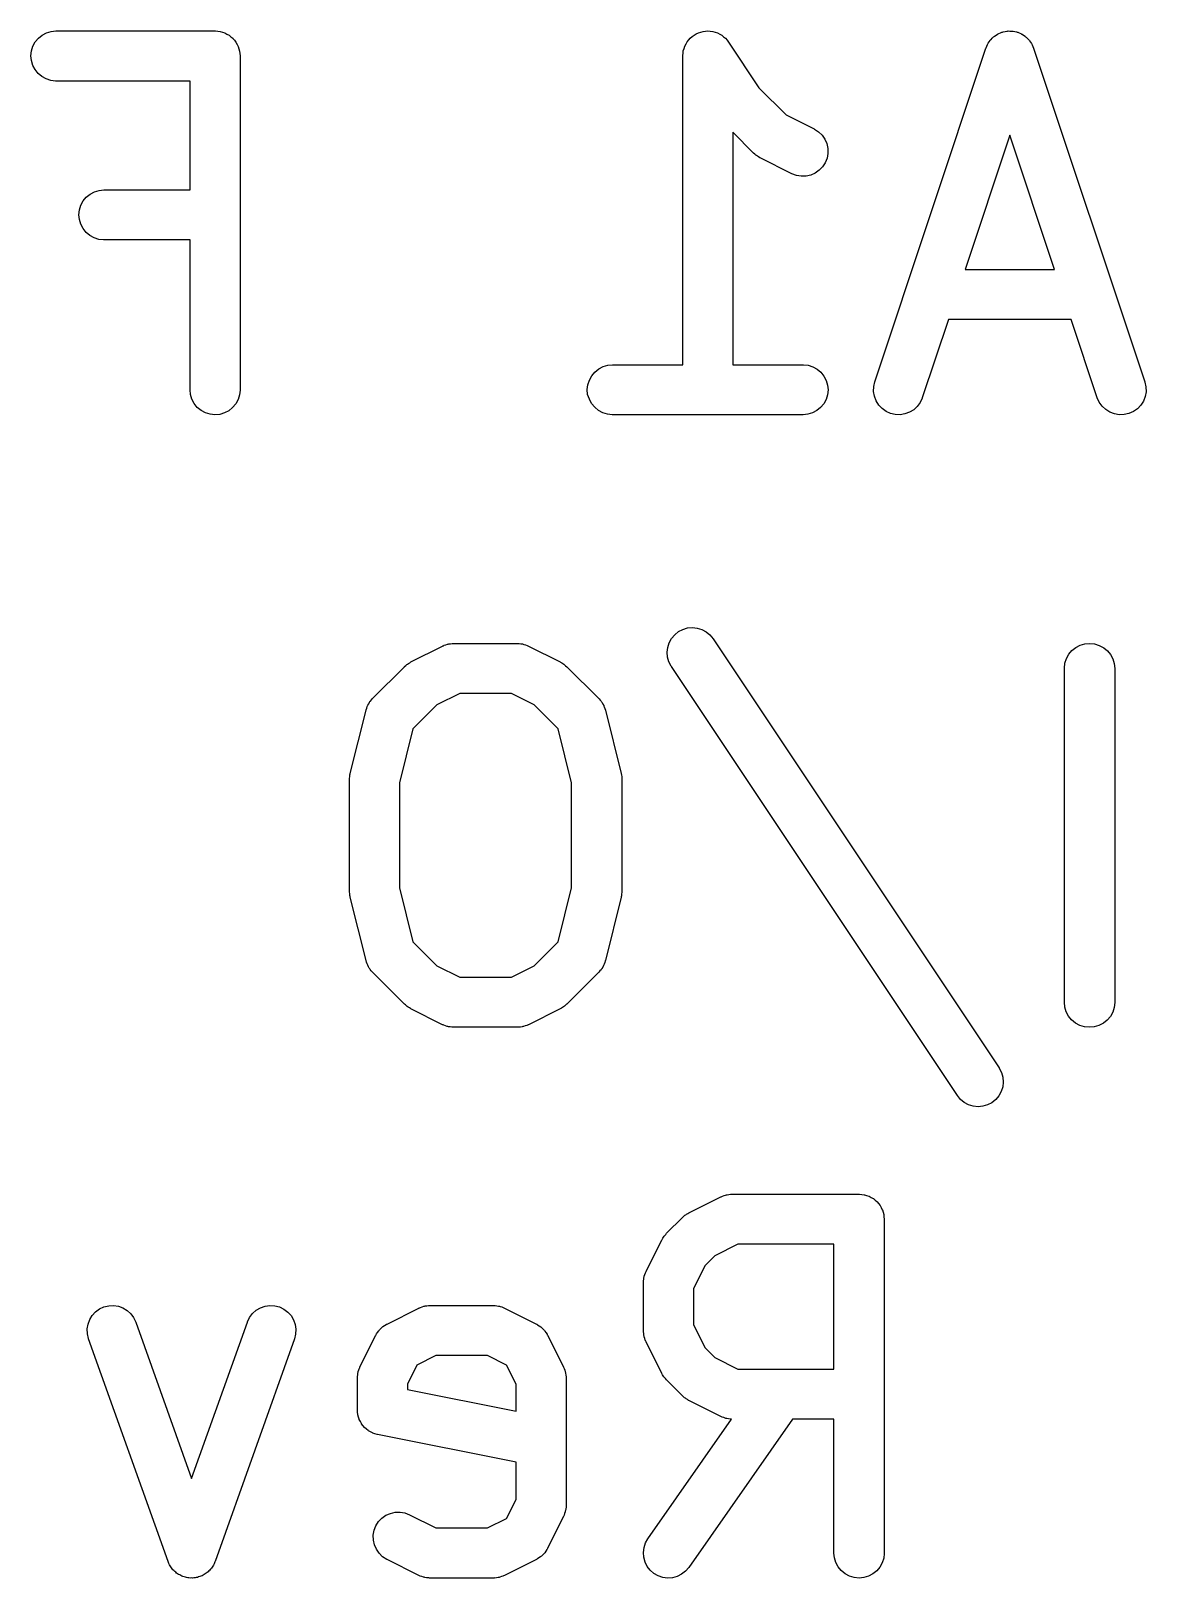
# Model space of a CAD drawing. Extents: x 129.3 to 161.9, y -126.2 to -63.9.
# Drawn here: x 156.896 to 160.237, y -91.992 to -87.357 of the extents above; entities that cross this region are included whole.
import ezdxf

# ---------------------------------------------------------------- set-up
doc = ezdxf.new("R2010")
doc.units = 0
doc.layers.add('BLACK', color=7, linetype='CONTINUOUS')

msp = doc.modelspace()

# ---------------------------------------------------------------- linework, layer by layer
at = {"layer": 'BLACK', "linetype": 'CONTINUOUS'}
for p, q in [((156.93, -87.3699), (156.943, -87.363)), ((156.943, -87.363), (156.957, -87.3588)), ((156.957, -87.3588), (156.971, -87.3574)), ((156.971, -87.3574), (157.448, -87.3574)), ((157.448, -87.3574), (157.448, -87.3574)), ((157.448, -87.3574), (157.448, -87.3574)), ((157.448, -87.3574), (157.449, -87.3574)), ((157.448, -87.3574), (157.448, -87.3574)), ((157.449, -87.3574), (157.456, -87.3582)), ((157.456, -87.3582), (157.463, -87.3589)), ((157.463, -87.3589), (157.463, -87.359)), ((157.463, -87.359), (157.463, -87.359)), ((157.463, -87.359), (157.47, -87.3611)), ((157.47, -87.3611), (157.477, -87.3632)), ((157.477, -87.3632), (157.477, -87.3634)), ((157.477, -87.3634), (157.477, -87.3634)), ((157.477, -87.3634), (157.483, -87.3669)), ((157.483, -87.3669), (157.49, -87.3702)), ((158.877, -87.3743), (158.883, -87.3697)), ((158.883, -87.3696), (158.889, -87.3663)), ((158.883, -87.3697), (158.883, -87.3696)), ((158.883, -87.3697), (158.883, -87.3697)), ((158.889, -87.3663), (158.896, -87.3629)), ((158.896, -87.3628), (158.903, -87.3608)), ((158.896, -87.3629), (158.896, -87.3628)), ((158.896, -87.3629), (158.896, -87.3629)), ((158.903, -87.3608), (158.91, -87.3587)), ((158.91, -87.3587), (158.917, -87.3581)), ((158.91, -87.3587), (158.91, -87.3587)), ((158.91, -87.3587), (158.91, -87.3587)), ((158.917, -87.3581), (158.924, -87.3574)), ((158.924, -87.3574), (158.924, -87.3574)), ((158.924, -87.3574), (158.931, -87.3581)), ((158.924, -87.3574), (158.924, -87.3574)), ((158.931, -87.3581), (158.939, -87.3589)), ((158.939, -87.3589), (158.939, -87.3589)), ((158.939, -87.3589), (158.939, -87.3589)), ((158.939, -87.3589), (158.946, -87.3611)), ((158.946, -87.3611), (158.953, -87.3632)), ((158.953, -87.3632), (158.953, -87.3632)), ((158.953, -87.3632), (158.953, -87.3632)), ((158.953, -87.3632), (158.96, -87.3668)), ((158.96, -87.3668), (158.966, -87.3701)), ((159.788, -87.3699), (159.792, -87.3669)), ((159.792, -87.3669), (159.794, -87.3661)), ((159.794, -87.3661), (159.796, -87.365)), ((159.796, -87.365), (159.801, -87.3631)), ((159.801, -87.3631), (159.805, -87.3611)), ((159.805, -87.3611), (159.807, -87.3606)), ((159.807, -87.3606), (159.809, -87.3599)), ((159.809, -87.3599), (159.815, -87.359)), ((159.815, -87.359), (159.82, -87.3579)), ((159.82, -87.3579), (159.822, -87.3579)), ((159.822, -87.3579), (159.824, -87.3575)), ((159.824, -87.3575), (159.829, -87.3577)), ((159.829, -87.3577), (159.834, -87.3576)), ((159.834, -87.3576), (159.836, -87.358)), ((159.836, -87.358), (159.839, -87.358)), ((159.839, -87.358), (159.844, -87.3592)), ((159.844, -87.3592), (159.849, -87.3601)), ((159.849, -87.3601), (159.851, -87.3609)), ((159.851, -87.3609), (159.853, -87.3614)), ((159.853, -87.3614), (159.857, -87.3635)), ((159.857, -87.3635), (159.862, -87.3654)), ((159.862, -87.3654), (159.864, -87.3666)), ((159.864, -87.3666), (159.866, -87.3675)), ((159.866, -87.3675), (159.87, -87.3705)), ((156.898, -87.4173), (156.902, -87.4033)), ((156.902, -87.4033), (156.909, -87.3904)), ((156.909, -87.3904), (156.919, -87.3792)), ((156.919, -87.3792), (156.93, -87.3699)), ((157.49, -87.3702), (157.49, -87.3704)), ((157.49, -87.3704), (157.49, -87.3705)), ((157.49, -87.3705), (157.495, -87.375)), ((157.495, -87.375), (157.501, -87.3795)), ((157.501, -87.3795), (157.501, -87.3797)), ((157.501, -87.3797), (157.501, -87.3799)), ((157.501, -87.3799), (157.506, -87.3854)), ((157.506, -87.3854), (157.51, -87.3909)), ((157.51, -87.3909), (157.51, -87.3911)), ((157.51, -87.3911), (157.51, -87.3913)), ((157.51, -87.3913), (157.514, -87.3976)), ((157.514, -87.3976), (157.517, -87.4038)), ((157.517, -87.4038), (157.517, -87.4041)), ((157.517, -87.4041), (157.517, -87.4043)), ((157.517, -87.4043), (157.519, -87.4111)), ((157.519, -87.4111), (157.521, -87.4178)), ((158.85, -87.4168), (158.853, -87.4096)), ((158.853, -87.4096), (158.855, -87.4029)), ((158.855, -87.4028), (158.859, -87.3962)), ((158.855, -87.4029), (158.855, -87.4028)), ((158.855, -87.4029), (158.855, -87.4029)), ((158.859, -87.3962), (158.862, -87.3901)), ((158.862, -87.39), (158.867, -87.3845)), ((158.862, -87.3901), (158.862, -87.39)), ((158.862, -87.3901), (158.862, -87.3901)), ((158.867, -87.3845), (158.871, -87.3789)), ((158.871, -87.3788), (158.877, -87.3743)), ((158.871, -87.3789), (158.871, -87.3788)), ((158.871, -87.3788), (158.871, -87.3788)), ((158.966, -87.3701), (158.966, -87.3702)), ((158.966, -87.3702), (158.966, -87.3702)), ((158.966, -87.3702), (158.971, -87.3748)), ((158.971, -87.3748), (158.977, -87.3794)), ((158.977, -87.3794), (158.977, -87.3795)), ((158.977, -87.3795), (158.977, -87.3795)), ((158.977, -87.3795), (158.982, -87.385)), ((158.982, -87.385), (158.986, -87.3908)), ((158.986, -87.3908), (159.077, -87.5275)), ((159.424, -88.4087), (159.757, -87.4087)), ((159.757, -87.4087), (159.758, -87.4077)), ((159.758, -87.4077), (159.76, -87.403)), ((159.76, -87.403), (159.762, -87.3981)), ((159.762, -87.3981), (159.763, -87.3963)), ((159.763, -87.3963), (159.764, -87.3944)), ((159.764, -87.3944), (159.767, -87.3902)), ((159.767, -87.3902), (159.77, -87.3858)), ((159.77, -87.3858), (159.771, -87.3843)), ((159.771, -87.3843), (159.773, -87.3826)), ((159.773, -87.3826), (159.776, -87.379)), ((159.776, -87.379), (159.78, -87.3753)), ((159.78, -87.3753), (159.782, -87.3741)), ((159.782, -87.3741), (159.783, -87.3726)), ((159.783, -87.3726), (159.788, -87.3699)), ((159.87, -87.3705), (159.875, -87.3733)), ((159.875, -87.3733), (159.876, -87.3747)), ((159.876, -87.3747), (159.878, -87.376)), ((159.878, -87.376), (159.882, -87.3798)), ((159.882, -87.3798), (159.885, -87.3833)), ((159.885, -87.3833), (159.887, -87.3851)), ((159.887, -87.3851), (159.888, -87.3867)), ((159.888, -87.3867), (159.891, -87.391)), ((159.891, -87.391), (159.894, -87.3953)), ((159.894, -87.3953), (159.895, -87.3973)), ((159.895, -87.3973), (159.896, -87.3991)), ((159.896, -87.3991), (159.898, -87.4039)), ((159.898, -87.4039), (159.9, -87.4087)), ((159.9, -87.4087), (160.233, -88.4087)), ((156.896, -87.4319), (156.898, -87.4173)), ((156.898, -87.4464), (156.896, -87.4319)), ((156.902, -87.4605), (156.898, -87.4464)), ((156.909, -87.4734), (156.902, -87.4605)), ((157.521, -87.4178), (157.521, -87.4181)), ((157.521, -87.4181), (157.521, -87.4183)), ((157.521, -87.4183), (157.522, -87.4253)), ((157.522, -87.4253), (157.523, -87.4324)), ((157.523, -87.4324), (157.523, -88.4324)), ((158.849, -87.4313), (158.85, -87.4242)), ((158.849, -87.4314), (158.849, -87.4313)), ((158.849, -87.4315), (158.849, -87.4314)), ((158.849, -87.4314), (158.849, -87.4314)), ((158.849, -87.4324), (158.849, -87.4315)), ((158.849, -88.3574), (158.849, -87.4324)), ((158.85, -87.4169), (158.85, -87.4168)), ((158.85, -87.4168), (158.85, -87.4168)), ((158.85, -87.4242), (158.85, -87.4169)), ((156.918, -87.4849), (156.909, -87.4734)), ((156.929, -87.4943), (156.918, -87.4849)), ((156.942, -87.5013), (156.929, -87.4943)), ((156.956, -87.5057), (156.942, -87.5013)), ((156.97, -87.5074), (156.956, -87.5057)), ((156.971, -87.5074), (156.97, -87.5074)), ((157.373, -87.5074), (156.971, -87.5074)), ((157.373, -87.8336), (157.373, -87.5074)), ((159.077, -87.5275), (159.159, -87.6088)), ((159.159, -87.6088), (159.243, -87.651)), ((159.061, -87.7235), (158.999, -87.6611)), ((158.999, -87.6611), (158.999, -88.3574)), ((159.243, -87.651), (159.244, -87.6515)), ((159.244, -87.6515), (159.256, -87.6595)), ((159.256, -87.6595), (159.267, -87.6697)), ((159.267, -87.6697), (159.275, -87.6817)), ((159.275, -87.6817), (159.281, -87.6951)), ((159.829, -87.6696), (159.695, -88.0717)), ((159.963, -88.0717), (159.829, -87.6696)), ((159.065, -87.7262), (159.061, -87.7235)), ((159.068, -87.7291), (159.065, -87.7262)), ((159.07, -87.7308), (159.068, -87.7291)), ((159.073, -87.7328), (159.07, -87.7308)), ((159.076, -87.7348), (159.073, -87.7328)), ((159.08, -87.7371), (159.076, -87.7348)), ((159.081, -87.7376), (159.08, -87.7371)), ((159.176, -87.7852), (159.081, -87.7376)), ((159.282, -87.7385), (159.276, -87.7521)), ((159.281, -87.6951), (159.284, -87.7094)), ((159.284, -87.7241), (159.282, -87.7385)), ((159.284, -87.7094), (159.284, -87.7241)), ((159.19, -87.7904), (159.176, -87.7852)), ((159.246, -87.7834), (159.233, -87.7893)), ((159.258, -87.775), (159.246, -87.7834)), ((159.268, -87.7644), (159.258, -87.775)), ((159.276, -87.7521), (159.268, -87.7644)), ((159.204, -87.7929), (159.19, -87.7904)), ((159.219, -87.7925), (159.204, -87.7929)), ((159.233, -87.7893), (159.219, -87.7925)), ((157.041, -87.8935), (157.045, -87.8795)), ((157.045, -87.8795), (157.052, -87.8666)), ((157.052, -87.8666), (157.061, -87.8554)), ((157.061, -87.8554), (157.073, -87.8461)), ((157.073, -87.8461), (157.086, -87.8392)), ((157.086, -87.8392), (157.1, -87.835)), ((157.1, -87.835), (157.114, -87.8336)), ((157.114, -87.8336), (157.373, -87.8336)), ((157.039, -87.908), (157.041, -87.8935)), ((157.041, -87.9226), (157.039, -87.908)), ((157.045, -87.9367), (157.041, -87.9226)), ((157.052, -87.9496), (157.045, -87.9367)), ((157.061, -87.961), (157.052, -87.9496)), ((157.072, -87.9705), (157.061, -87.961)), ((157.085, -87.9775), (157.072, -87.9705)), ((157.099, -87.9819), (157.085, -87.9775)), ((157.113, -87.9836), (157.099, -87.9819)), ((157.114, -87.9836), (157.113, -87.9836)), ((157.373, -87.9836), (157.114, -87.9836)), ((157.373, -88.4324), (157.373, -87.9836)), ((159.695, -88.0717), (159.963, -88.0717)), ((159.645, -88.2217), (159.566, -88.4561)), ((160.013, -88.2217), (159.645, -88.2217)), ((160.091, -88.4561), (160.013, -88.2217)), ((158.576, -88.3904), (158.585, -88.3792)), ((158.585, -88.3792), (158.597, -88.3699)), ((158.597, -88.3699), (158.61, -88.363)), ((158.61, -88.363), (158.624, -88.3588)), ((158.624, -88.3588), (158.638, -88.3574)), ((158.638, -88.3574), (158.849, -88.3574)), ((158.999, -88.3574), (159.21, -88.3574)), ((159.21, -88.3574), (159.211, -88.3574)), ((159.211, -88.3574), (159.225, -88.359)), ((159.225, -88.359), (159.239, -88.3634)), ((159.239, -88.3634), (159.252, -88.3705)), ((159.252, -88.3705), (159.263, -88.3799)), ((159.263, -88.3799), (159.272, -88.3913)), ((157.374, -88.4469), (157.373, -88.4324)), ((157.523, -88.4334), (157.521, -88.448)), ((157.523, -88.4324), (157.523, -88.4334)), ((158.563, -88.4319), (158.565, -88.4173)), ((158.564, -88.4464), (158.563, -88.4319)), ((158.565, -88.4173), (158.569, -88.4033)), ((158.569, -88.4033), (158.576, -88.3904)), ((159.272, -88.3913), (159.279, -88.4043)), ((159.279, -88.4043), (159.283, -88.4183)), ((159.283, -88.4183), (159.285, -88.4329)), ((159.285, -88.4329), (159.283, -88.4475)), ((159.42, -88.4376), (159.421, -88.4229)), ((159.421, -88.4229), (159.424, -88.4087)), ((160.233, -88.4087), (160.233, -88.4097)), ((160.233, -88.4097), (160.236, -88.424)), ((160.236, -88.424), (160.237, -88.4386)), ((157.378, -88.461), (157.374, -88.4469)), ((157.385, -88.4739), (157.378, -88.461)), ((157.394, -88.4852), (157.385, -88.4739)), ((157.51, -88.4748), (157.5, -88.486)), ((157.517, -88.4619), (157.51, -88.4748)), ((157.521, -88.448), (157.517, -88.4619)), ((158.569, -88.4605), (158.564, -88.4464)), ((158.575, -88.4734), (158.569, -88.4605)), ((158.585, -88.4849), (158.575, -88.4734)), ((159.272, -88.4743), (159.262, -88.4856)), ((159.279, -88.4614), (159.272, -88.4743)), ((159.283, -88.4475), (159.279, -88.4614)), ((159.423, -88.452), (159.42, -88.4376)), ((159.428, -88.4657), (159.423, -88.452)), ((159.436, -88.4781), (159.428, -88.4657)), ((159.446, -88.4888), (159.436, -88.4781)), ((159.56, -88.4704), (159.551, -88.4822)), ((159.566, -88.4571), (159.56, -88.4704)), ((159.566, -88.4561), (159.566, -88.4571)), ((160.097, -88.4695), (160.091, -88.4561)), ((160.105, -88.4814), (160.097, -88.4695)), ((160.116, -88.4915), (160.105, -88.4814)), ((160.221, -88.4789), (160.211, -88.4895)), ((160.229, -88.4666), (160.221, -88.4789)), ((160.234, -88.453), (160.229, -88.4666)), ((160.237, -88.4386), (160.234, -88.453)), ((157.406, -88.4946), (157.394, -88.4852)), ((157.419, -88.5015), (157.406, -88.4946)), ((157.433, -88.5058), (157.419, -88.5015)), ((157.447, -88.5074), (157.433, -88.5058)), ((157.462, -88.5061), (157.447, -88.5074)), ((157.476, -88.5019), (157.462, -88.5061)), ((157.489, -88.4951), (157.476, -88.5019)), ((157.5, -88.486), (157.489, -88.4951)), ((158.596, -88.4943), (158.585, -88.4849)), ((158.609, -88.5013), (158.596, -88.4943)), ((158.623, -88.5057), (158.609, -88.5013)), ((158.637, -88.5074), (158.623, -88.5057)), ((158.638, -88.5074), (158.637, -88.5074)), ((159.21, -88.5074), (158.638, -88.5074)), ((159.224, -88.506), (159.21, -88.5074)), ((159.238, -88.5017), (159.224, -88.506)), ((159.251, -88.4948), (159.238, -88.5017)), ((159.262, -88.4856), (159.251, -88.4948)), ((159.458, -88.4973), (159.446, -88.4888)), ((159.471, -88.5034), (159.458, -88.4973)), ((159.485, -88.5067), (159.471, -88.5034)), ((159.5, -88.5072), (159.485, -88.5067)), ((159.514, -88.5049), (159.5, -88.5072)), ((159.528, -88.4998), (159.514, -88.5049)), ((159.541, -88.4921), (159.528, -88.4998)), ((159.551, -88.4822), (159.541, -88.4921)), ((160.128, -88.4993), (160.116, -88.4915)), ((160.142, -88.5046), (160.128, -88.4993)), ((160.156, -88.5072), (160.142, -88.5046)), ((160.171, -88.5068), (160.156, -88.5072)), ((160.185, -88.5037), (160.171, -88.5068)), ((160.199, -88.4978), (160.185, -88.5037)), ((160.211, -88.4895), (160.199, -88.4978)), ((158.815, -89.1775), (158.825, -89.1663)), ((158.825, -89.1663), (158.836, -89.1571)), ((158.836, -89.1571), (158.849, -89.1503)), ((158.849, -89.1503), (158.863, -89.1461)), ((158.863, -89.1461), (158.878, -89.1448)), ((158.878, -89.1448), (158.892, -89.1463)), ((158.892, -89.1463), (158.906, -89.1506)), ((158.906, -89.1506), (158.919, -89.1575)), ((158.919, -89.1575), (158.93, -89.1668)), ((158.93, -89.1668), (158.94, -89.1782)), ((158.034, -89.2479), (158.129, -89.2003)), ((158.129, -89.2003), (158.13, -89.1998)), ((158.13, -89.1998), (158.132, -89.1991)), ((158.132, -89.1991), (158.134, -89.198)), ((158.134, -89.198), (158.139, -89.1966)), ((158.139, -89.1966), (158.144, -89.1948)), ((158.144, -89.1948), (158.146, -89.1944)), ((158.146, -89.1944), (158.148, -89.1938)), ((158.148, -89.1938), (158.153, -89.1933)), ((158.153, -89.1933), (158.158, -89.1925)), ((158.158, -89.1925), (158.161, -89.1926)), ((158.161, -89.1926), (158.163, -89.1924)), ((158.163, -89.1924), (158.353, -89.1924)), ((158.353, -89.1924), (158.354, -89.1924)), ((158.354, -89.1924), (158.357, -89.1926)), ((158.357, -89.1926), (158.359, -89.1926)), ((158.359, -89.1926), (158.364, -89.1934)), ((158.364, -89.1934), (158.369, -89.194)), ((158.369, -89.194), (158.371, -89.1947)), ((158.371, -89.1947), (158.373, -89.1951)), ((158.373, -89.1951), (158.378, -89.1969)), ((158.378, -89.1969), (158.383, -89.1984)), ((158.383, -89.1984), (158.385, -89.1995)), ((158.385, -89.1995), (158.387, -89.2003)), ((158.387, -89.2003), (158.482, -89.2479)), ((158.802, -89.2188), (158.804, -89.2043)), ((158.803, -89.2334), (158.802, -89.2188)), ((158.804, -89.2043), (158.808, -89.1903)), ((158.808, -89.1903), (158.815, -89.1775)), ((158.94, -89.1782), (159.797, -90.4639)), ((160.006, -89.225), (160.015, -89.2138)), ((160.015, -89.2138), (160.027, -89.2046)), ((160.027, -89.2046), (160.04, -89.1978)), ((160.04, -89.1978), (160.054, -89.1937)), ((160.054, -89.1937), (160.068, -89.1924)), ((160.068, -89.1924), (160.083, -89.1939)), ((160.083, -89.1939), (160.097, -89.1982)), ((160.097, -89.1982), (160.11, -89.2052)), ((160.11, -89.2052), (160.121, -89.2145)), ((160.121, -89.2145), (160.13, -89.2259)), ((157.919, -89.3572), (158.015, -89.262)), ((158.015, -89.2612), (158.019, -89.2586)), ((158.015, -89.262), (158.015, -89.2612)), ((158.019, -89.2586), (158.022, -89.2557)), ((158.022, -89.2557), (158.024, -89.254)), ((158.024, -89.254), (158.027, -89.2521)), ((158.027, -89.2521), (158.031, -89.2502)), ((158.031, -89.2502), (158.034, -89.2479)), ((158.482, -89.2479), (158.483, -89.2484)), ((158.483, -89.2484), (158.487, -89.2507)), ((158.487, -89.2507), (158.49, -89.2527)), ((158.49, -89.2527), (158.493, -89.2547)), ((158.493, -89.2547), (158.495, -89.2564)), ((158.495, -89.2564), (158.498, -89.2593)), ((158.498, -89.2593), (158.502, -89.262)), ((158.502, -89.262), (158.597, -89.3572)), ((158.807, -89.2475), (158.803, -89.2334)), ((158.814, -89.2605), (158.807, -89.2475)), ((158.815, -89.2614), (158.814, -89.2605)), ((159.672, -90.5471), (158.815, -89.2614)), ((159.993, -89.2663), (159.994, -89.2518)), ((159.993, -89.2674), (159.993, -89.2663)), ((159.993, -90.2674), (159.993, -89.2674)), ((159.994, -89.2518), (159.999, -89.2378)), ((159.999, -89.2378), (160.006, -89.225)), ((160.13, -89.2259), (160.137, -89.2388)), ((160.137, -89.2388), (160.141, -89.2528)), ((160.141, -89.2528), (160.143, -89.2674)), ((160.143, -89.2674), (160.143, -90.2674)), ((157.913, -89.3649), (157.916, -89.3611)), ((157.916, -89.3611), (157.919, -89.3572)), ((158.181, -89.3424), (158.112, -89.3766)), ((158.336, -89.3424), (158.181, -89.3424)), ((158.404, -89.3766), (158.336, -89.3424)), ((158.597, -89.3572), (158.598, -89.358)), ((158.598, -89.358), (158.601, -89.3619)), ((158.601, -89.3619), (158.604, -89.3657)), ((157.852, -89.5825), (157.9, -89.392)), ((157.9, -89.391), (157.902, -89.3863)), ((157.9, -89.392), (157.9, -89.391)), ((157.902, -89.3863), (157.903, -89.3814)), ((157.903, -89.3814), (157.904, -89.3794)), ((157.904, -89.3794), (157.905, -89.3773)), ((157.905, -89.3773), (157.908, -89.373)), ((157.908, -89.373), (157.91, -89.3685)), ((157.91, -89.3685), (157.911, -89.3668)), ((157.911, -89.3668), (157.913, -89.3649)), ((158.112, -89.3766), (158.04, -89.4486)), ((158.476, -89.4486), (158.404, -89.3766)), ((158.604, -89.3657), (158.605, -89.3676)), ((158.605, -89.3676), (158.607, -89.3694)), ((158.607, -89.3694), (158.609, -89.3739)), ((158.609, -89.3739), (158.612, -89.3783)), ((158.612, -89.3783), (158.612, -89.3804)), ((158.612, -89.3804), (158.613, -89.3824)), ((158.613, -89.3824), (158.615, -89.3873)), ((158.615, -89.3873), (158.617, -89.392)), ((158.617, -89.392), (158.664, -89.5825)), ((158.04, -89.4486), (158, -89.6099)), ((158.516, -89.6099), (158.476, -89.4486)), ((157.85, -89.597), (157.851, -89.5911)), ((157.851, -89.5851), (157.852, -89.5838)), ((157.851, -89.5911), (157.851, -89.5851)), ((157.852, -89.5838), (157.852, -89.5825)), ((158.664, -89.5825), (158.664, -89.5835)), ((158.664, -89.5835), (158.665, -89.5849)), ((158.665, -89.5849), (158.665, -89.5861)), ((158.665, -89.5861), (158.666, -89.5921)), ((158.666, -89.5921), (158.666, -89.598)), ((157.85, -89.5983), (157.85, -89.597)), ((157.85, -89.5997), (157.85, -89.5983)), ((157.85, -89.6007), (157.85, -89.5997)), ((157.85, -89.934), (157.85, -89.6007)), ((158, -89.6099), (158, -89.9248)), ((158.516, -89.9248), (158.516, -89.6099)), ((158.666, -89.598), (158.666, -89.5994)), ((158.666, -89.5994), (158.666, -89.6007)), ((158.666, -89.6007), (158.666, -89.934)), ((157.85, -89.9354), (157.85, -89.934)), ((157.85, -89.9367), (157.85, -89.9354)), ((157.851, -89.9426), (157.85, -89.9367)), ((157.851, -89.9486), (157.851, -89.9426)), ((157.852, -89.9499), (157.851, -89.9486)), ((157.852, -89.9512), (157.852, -89.9499)), ((157.852, -89.9522), (157.852, -89.9512)), ((157.9, -90.1427), (157.852, -89.9522)), ((158, -89.9248), (158.04, -90.0862)), ((158.476, -90.0862), (158.516, -89.9248)), ((158.664, -89.9522), (158.617, -90.1427)), ((158.665, -89.9496), (158.664, -89.9509)), ((158.664, -89.9509), (158.664, -89.9522)), ((158.666, -89.9378), (158.665, -89.9437)), ((158.665, -89.9437), (158.665, -89.9496)), ((158.666, -89.934), (158.666, -89.9351)), ((158.666, -89.9351), (158.666, -89.9364)), ((158.666, -89.9364), (158.666, -89.9378)), ((158.04, -90.0862), (158.112, -90.1581)), ((158.404, -90.1581), (158.476, -90.0862)), ((157.901, -90.1475), (157.9, -90.1427)), ((157.903, -90.1524), (157.901, -90.1475)), ((158.615, -90.1485), (158.613, -90.1533)), ((158.616, -90.1437), (158.615, -90.1485)), ((158.617, -90.1427), (158.616, -90.1437)), ((157.904, -90.1544), (157.903, -90.1524)), ((157.905, -90.1565), (157.904, -90.1544)), ((157.907, -90.1609), (157.905, -90.1565)), ((157.909, -90.1654), (157.907, -90.1609)), ((157.911, -90.1671), (157.909, -90.1654)), ((157.912, -90.1691), (157.911, -90.1671)), ((157.915, -90.1728), (157.912, -90.1691)), ((157.919, -90.1768), (157.915, -90.1728)), ((157.919, -90.1776), (157.919, -90.1768)), ((158.015, -90.2728), (157.919, -90.1776)), ((158.112, -90.1581), (158.181, -90.1924)), ((158.181, -90.1924), (158.336, -90.1924)), ((158.336, -90.1924), (158.404, -90.1581)), ((158.597, -90.1776), (158.502, -90.2728)), ((158.6, -90.1736), (158.597, -90.1776)), ((158.604, -90.1699), (158.6, -90.1736)), ((158.605, -90.168), (158.604, -90.1699)), ((158.606, -90.1662), (158.605, -90.168)), ((158.609, -90.1618), (158.606, -90.1662)), ((158.611, -90.1574), (158.609, -90.1618)), ((158.612, -90.1553), (158.611, -90.1574)), ((158.613, -90.1533), (158.612, -90.1553)), ((158.018, -90.2755), (158.015, -90.2728)), ((158.021, -90.2784), (158.018, -90.2755)), ((158.023, -90.2801), (158.021, -90.2784)), ((158.026, -90.2821), (158.023, -90.2801)), ((158.03, -90.2841), (158.026, -90.2821)), ((158.033, -90.2864), (158.03, -90.2841)), ((158.034, -90.2868), (158.033, -90.2864)), ((158.129, -90.3345), (158.034, -90.2868)), ((158.482, -90.2868), (158.387, -90.3345)), ((158.486, -90.2846), (158.482, -90.2868)), ((158.489, -90.2827), (158.486, -90.2846)), ((158.492, -90.2807), (158.489, -90.2827)), ((158.495, -90.2791), (158.492, -90.2807)), ((158.498, -90.2762), (158.495, -90.2791)), ((158.501, -90.2735), (158.498, -90.2762)), ((158.502, -90.2728), (158.501, -90.2735)), ((159.994, -90.2819), (159.993, -90.2674)), ((159.998, -90.296), (159.994, -90.2819)), ((160.141, -90.283), (160.137, -90.2969)), ((160.143, -90.2684), (160.141, -90.283)), ((160.143, -90.2674), (160.143, -90.2684)), ((158.131, -90.3353), (158.129, -90.3345)), ((158.133, -90.3363), (158.131, -90.3353)), ((158.384, -90.3357), (158.382, -90.3367)), ((158.386, -90.3349), (158.384, -90.3357)), ((158.387, -90.3345), (158.386, -90.3349)), ((160.005, -90.3089), (159.998, -90.296)), ((160.014, -90.3202), (160.005, -90.3089)), ((160.026, -90.3296), (160.014, -90.3202)), ((160.039, -90.3365), (160.026, -90.3296)), ((160.109, -90.3301), (160.096, -90.3369)), ((160.12, -90.321), (160.109, -90.3301)), ((160.13, -90.3098), (160.12, -90.321)), ((160.137, -90.2969), (160.13, -90.3098)), ((158.138, -90.3379), (158.133, -90.3363)), ((158.143, -90.3397), (158.138, -90.3379)), ((158.145, -90.3401), (158.143, -90.3397)), ((158.147, -90.3407), (158.145, -90.3401)), ((158.152, -90.3413), (158.147, -90.3407)), ((158.157, -90.3422), (158.152, -90.3413)), ((158.16, -90.3421), (158.157, -90.3422)), ((158.162, -90.3424), (158.16, -90.3421)), ((158.163, -90.3424), (158.162, -90.3424)), ((158.353, -90.3424), (158.163, -90.3424)), ((158.356, -90.3422), (158.353, -90.3424)), ((158.358, -90.3423), (158.356, -90.3422)), ((158.363, -90.3415), (158.358, -90.3423)), ((158.368, -90.341), (158.363, -90.3415)), ((158.37, -90.3403), (158.368, -90.341)), ((158.372, -90.34), (158.37, -90.3403)), ((158.377, -90.3382), (158.372, -90.34)), ((158.382, -90.3367), (158.377, -90.3382)), ((160.053, -90.3408), (160.039, -90.3365)), ((160.067, -90.3424), (160.053, -90.3408)), ((160.082, -90.3411), (160.067, -90.3424)), ((160.096, -90.3369), (160.082, -90.3411)), ((159.797, -90.4639), (159.797, -90.4647)), ((159.797, -90.4647), (159.804, -90.4778)), ((159.808, -90.521), (159.803, -90.5349)), ((159.804, -90.4778), (159.808, -90.4918)), ((159.808, -90.4918), (159.809, -90.5064)), ((159.809, -90.5064), (159.808, -90.521)), ((159.681, -90.5584), (159.672, -90.5471)), ((159.692, -90.5677), (159.681, -90.5584)), ((159.705, -90.5747), (159.692, -90.5677)), ((159.787, -90.559), (159.775, -90.5682)), ((159.796, -90.5478), (159.787, -90.559)), ((159.803, -90.5349), (159.796, -90.5478)), ((159.719, -90.579), (159.705, -90.5747)), ((159.734, -90.5805), (159.719, -90.579)), ((159.748, -90.5791), (159.734, -90.5805)), ((159.762, -90.575), (159.748, -90.5791)), ((159.775, -90.5682), (159.762, -90.575)), ((158.973, -90.8466), (158.977, -90.8448)), ((158.977, -90.8448), (158.98, -90.8444)), ((158.98, -90.8444), (158.982, -90.8438)), ((158.982, -90.8438), (158.987, -90.8433)), ((158.987, -90.8433), (158.992, -90.8425)), ((158.992, -90.8425), (158.994, -90.8426)), ((158.994, -90.8426), (158.996, -90.8424)), ((158.996, -90.8424), (159.377, -90.8424)), ((159.377, -90.8424), (159.378, -90.8424)), ((159.378, -90.8424), (159.378, -90.8424)), ((159.378, -90.8424), (159.378, -90.8424)), ((159.378, -90.8424), (159.378, -90.8424)), ((159.378, -90.8424), (159.385, -90.8432)), ((159.385, -90.8432), (159.392, -90.8439)), ((159.392, -90.8439), (159.392, -90.844)), ((159.392, -90.844), (159.393, -90.844)), ((159.393, -90.844), (159.399, -90.8461)), ((158.867, -90.8979), (158.963, -90.8503)), ((158.963, -90.8503), (158.964, -90.8498)), ((158.964, -90.8498), (158.966, -90.8491)), ((158.966, -90.8491), (158.968, -90.848)), ((158.968, -90.848), (158.973, -90.8466)), ((159.399, -90.8461), (159.406, -90.8482)), ((159.406, -90.8482), (159.406, -90.8484)), ((159.406, -90.8484), (159.407, -90.8484)), ((159.407, -90.8484), (159.413, -90.8519)), ((159.413, -90.8519), (159.419, -90.8552)), ((159.419, -90.8552), (159.419, -90.8554)), ((159.419, -90.8554), (159.42, -90.8555)), ((159.42, -90.8555), (159.425, -90.86)), ((159.425, -90.86), (159.43, -90.8645)), ((159.43, -90.8645), (159.431, -90.8647)), ((159.431, -90.8647), (159.431, -90.8649)), ((159.431, -90.8649), (159.435, -90.8704)), ((159.435, -90.8704), (159.44, -90.8759)), ((159.44, -90.8759), (159.44, -90.8761)), ((159.44, -90.8761), (159.44, -90.8763)), ((159.44, -90.8763), (159.443, -90.8826)), ((159.443, -90.8826), (159.446, -90.8888)), ((159.446, -90.8888), (159.447, -90.8891)), ((159.447, -90.8891), (159.447, -90.8893)), ((159.447, -90.8893), (159.449, -90.8961)), ((158.8, -90.9596), (158.848, -90.912)), ((158.848, -90.912), (158.849, -90.9112)), ((158.849, -90.9112), (158.852, -90.9086)), ((158.852, -90.9086), (158.855, -90.9057)), ((158.855, -90.9057), (158.858, -90.904)), ((158.858, -90.904), (158.86, -90.9021)), ((158.86, -90.9021), (158.864, -90.9002)), ((158.864, -90.9002), (158.867, -90.8979)), ((159.449, -90.8961), (159.451, -90.9028)), ((159.451, -90.9028), (159.451, -90.9031)), ((159.451, -90.9031), (159.451, -90.9033)), ((159.451, -90.9033), (159.451, -90.9103)), ((159.451, -90.9103), (159.452, -90.9174)), ((159.452, -90.9174), (159.452, -91.9174)), ((158.739, -91.0743), (158.786, -90.9791)), ((158.786, -90.9791), (158.787, -90.9781)), ((158.787, -90.9781), (158.789, -90.9746)), ((158.789, -90.9746), (158.791, -90.9709)), ((158.791, -90.9709), (158.793, -90.9685)), ((158.793, -90.9685), (158.795, -90.9659)), ((158.795, -90.9659), (158.798, -90.9628)), ((158.798, -90.9628), (158.8, -90.9596)), ((158.945, -91.0266), (158.915, -91.057)), ((159.014, -90.9924), (158.945, -91.0266)), ((159.302, -90.9924), (159.014, -90.9924)), ((159.302, -91.3662), (159.302, -90.9924)), ((158.737, -91.0783), (158.738, -91.0764)), ((158.738, -91.0764), (158.739, -91.0743)), ((158.915, -91.057), (158.881, -91.1256)), ((158.731, -91.1024), (158.732, -91.0974)), ((158.731, -91.1046), (158.731, -91.1024)), ((158.731, -91.1068), (158.731, -91.1046)), ((158.731, -91.1079), (158.731, -91.1068)), ((158.731, -91.2507), (158.731, -91.1079)), ((158.732, -91.0923), (158.733, -91.0902)), ((158.732, -91.0974), (158.732, -91.0923)), ((158.733, -91.088), (158.735, -91.0832)), ((158.733, -91.0902), (158.733, -91.088)), ((158.735, -91.0832), (158.737, -91.0783)), ((158.881, -91.1256), (158.881, -91.233)), ((157.072, -91.2179), (157.079, -91.2054)), ((157.079, -91.2054), (157.089, -91.1947)), ((157.089, -91.1947), (157.101, -91.1861)), ((157.101, -91.1861), (157.114, -91.1799)), ((157.114, -91.1799), (157.129, -91.1765)), ((157.129, -91.1765), (157.143, -91.1758)), ((157.143, -91.1758), (157.158, -91.1781)), ((157.158, -91.1781), (157.171, -91.183)), ((157.171, -91.183), (157.184, -91.1906)), ((157.184, -91.1906), (157.195, -91.2005)), ((157.195, -91.2005), (157.203, -91.2122)), ((157.203, -91.2122), (157.21, -91.2255)), ((157.545, -91.2245), (157.551, -91.2114)), ((157.551, -91.2114), (157.56, -91.1997)), ((157.56, -91.1997), (157.571, -91.19)), ((157.571, -91.19), (157.584, -91.1826)), ((157.584, -91.1826), (157.598, -91.1778)), ((157.598, -91.1778), (157.612, -91.1758)), ((157.612, -91.1758), (157.627, -91.1766)), ((157.627, -91.1766), (157.641, -91.1803)), ((157.641, -91.1803), (157.654, -91.1866)), ((157.654, -91.1866), (157.666, -91.1954)), ((157.666, -91.1954), (157.676, -91.2063)), ((157.676, -91.2063), (157.683, -91.2188)), ((157.963, -91.2313), (158.058, -91.1836)), ((158.058, -91.1836), (158.059, -91.1832)), ((158.059, -91.1832), (158.061, -91.1824)), ((158.061, -91.1824), (158.063, -91.1814)), ((158.063, -91.1814), (158.068, -91.1799)), ((158.068, -91.1799), (158.073, -91.1781)), ((158.073, -91.1781), (158.075, -91.1778)), ((158.075, -91.1778), (158.077, -91.1771)), ((158.077, -91.1771), (158.082, -91.1766)), ((158.082, -91.1766), (158.087, -91.1758)), ((158.087, -91.1758), (158.089, -91.1759)), ((158.089, -91.1759), (158.091, -91.1757)), ((158.091, -91.1757), (158.282, -91.1757)), ((158.282, -91.1757), (158.283, -91.1757)), ((158.283, -91.1757), (158.285, -91.176)), ((158.285, -91.176), (158.287, -91.1759)), ((158.287, -91.1759), (158.292, -91.1768)), ((158.292, -91.1768), (158.297, -91.1774)), ((158.297, -91.1774), (158.3, -91.178)), ((158.3, -91.178), (158.302, -91.1784)), ((158.302, -91.1784), (158.307, -91.1802)), ((158.307, -91.1802), (158.311, -91.1818)), ((158.311, -91.1818), (158.313, -91.1828)), ((158.313, -91.1828), (158.315, -91.1836)), ((158.315, -91.1836), (158.411, -91.2313)), ((157.064, -91.2461), (157.067, -91.2316)), ((157.065, -91.2607), (157.064, -91.2461)), ((157.068, -91.275), (157.065, -91.2607)), ((157.067, -91.2316), (157.072, -91.2179)), ((157.21, -91.2255), (157.377, -91.6944)), ((157.377, -91.6944), (157.545, -91.2255)), ((157.545, -91.2255), (157.545, -91.2245)), ((157.683, -91.2188), (157.688, -91.2326)), ((157.689, -91.2617), (157.686, -91.2759)), ((157.688, -91.2326), (157.69, -91.2471)), ((157.69, -91.2471), (157.689, -91.2617)), ((157.93, -91.2625), (157.931, -91.261)), ((157.93, -91.2639), (157.93, -91.2625)), ((157.931, -91.261), (157.934, -91.2564)), ((157.934, -91.2564), (157.938, -91.2516)), ((157.938, -91.2516), (157.939, -91.2504)), ((157.939, -91.2504), (157.94, -91.2491)), ((157.94, -91.2491), (157.944, -91.2452)), ((157.944, -91.2452), (157.948, -91.2411)), ((157.948, -91.2411), (157.949, -91.2402)), ((157.949, -91.2402), (157.95, -91.239)), ((157.95, -91.239), (157.955, -91.236)), ((157.955, -91.236), (157.96, -91.2328)), ((157.96, -91.2328), (157.961, -91.2321)), ((157.961, -91.2321), (157.963, -91.2313)), ((158.411, -91.2313), (158.412, -91.2317)), ((158.412, -91.2317), (158.413, -91.2326)), ((158.413, -91.2326), (158.414, -91.2333)), ((158.414, -91.2333), (158.419, -91.2366)), ((158.419, -91.2366), (158.424, -91.2397)), ((158.424, -91.2397), (158.425, -91.2408)), ((158.425, -91.2408), (158.426, -91.2418)), ((158.426, -91.2418), (158.43, -91.2459)), ((158.43, -91.2459), (158.434, -91.2499)), ((158.434, -91.2499), (158.435, -91.2512)), ((158.435, -91.2512), (158.436, -91.2524)), ((158.436, -91.2524), (158.439, -91.2572)), ((158.439, -91.2572), (158.443, -91.2619)), ((158.443, -91.2619), (158.443, -91.2634)), ((158.731, -91.2529), (158.731, -91.2507)), ((158.731, -91.2551), (158.731, -91.2529)), ((158.732, -91.2602), (158.731, -91.2551)), ((158.732, -91.2653), (158.732, -91.2602)), ((158.881, -91.233), (158.915, -91.3015)), ((157.068, -91.2759), (157.068, -91.275)), ((157.307, -91.9426), (157.068, -91.2759)), ((157.686, -91.2759), (157.448, -91.9426)), ((157.881, -91.36), (157.929, -91.2648)), ((157.929, -91.2648), (157.93, -91.2639)), ((158.443, -91.2634), (158.444, -91.2648)), ((158.444, -91.2648), (158.492, -91.36)), ((158.733, -91.2674), (158.732, -91.2653)), ((158.733, -91.2696), (158.733, -91.2674)), ((158.735, -91.2744), (158.733, -91.2696)), ((158.736, -91.2793), (158.735, -91.2744)), ((158.737, -91.2812), (158.736, -91.2793)), ((158.738, -91.2833), (158.737, -91.2812)), ((158.739, -91.2843), (158.738, -91.2833)), ((158.786, -91.3795), (158.739, -91.2843)), ((158.915, -91.3015), (158.945, -91.3319)), ((158.052, -91.3542), (158.024, -91.4113)), ((158.109, -91.3257), (158.052, -91.3542)), ((158.264, -91.3257), (158.109, -91.3257)), ((158.321, -91.3542), (158.264, -91.3257)), ((158.35, -91.4113), (158.321, -91.3542)), ((158.945, -91.3319), (159.014, -91.3662)), ((157.874, -91.3881), (157.875, -91.3831)), ((157.874, -91.3903), (157.874, -91.3881)), ((157.874, -91.3925), (157.874, -91.3903)), ((157.874, -91.3936), (157.874, -91.3925)), ((157.874, -91.4888), (157.874, -91.3936)), ((157.875, -91.378), (157.876, -91.3759)), ((157.875, -91.3831), (157.875, -91.378)), ((157.876, -91.3737), (157.878, -91.3689)), ((157.876, -91.3759), (157.876, -91.3737)), ((157.878, -91.3689), (157.88, -91.364)), ((157.88, -91.364), (157.881, -91.3621)), ((157.881, -91.3621), (157.881, -91.36)), ((158.492, -91.36), (158.492, -91.361)), ((158.492, -91.361), (158.493, -91.363)), ((158.493, -91.363), (158.494, -91.365)), ((158.494, -91.365), (158.496, -91.3699)), ((158.496, -91.3699), (158.497, -91.3747)), ((158.497, -91.3747), (158.498, -91.3769)), ((158.498, -91.3769), (158.498, -91.379)), ((158.498, -91.379), (158.499, -91.3841)), ((158.499, -91.3841), (158.5, -91.3892)), ((158.5, -91.3892), (158.5, -91.3914)), ((158.5, -91.3914), (158.5, -91.3936)), ((158.5, -91.3936), (158.5, -91.7745)), ((158.788, -91.3831), (158.786, -91.3795)), ((158.79, -91.3868), (158.788, -91.3831)), ((158.792, -91.3892), (158.79, -91.3868)), ((158.794, -91.3919), (158.792, -91.3892)), ((158.797, -91.3949), (158.794, -91.3919)), ((158.8, -91.3982), (158.797, -91.3949)), ((158.8, -91.399), (158.8, -91.3982)), ((158.848, -91.4466), (158.8, -91.399)), ((159.014, -91.3662), (159.302, -91.3662)), ((158.024, -91.4113), (158.024, -91.4273)), ((158.024, -91.4273), (158.35, -91.4926)), ((158.35, -91.4926), (158.35, -91.4113)), ((158.851, -91.4493), (158.848, -91.4466)), ((157.874, -91.4958), (157.874, -91.4888)), ((158.854, -91.4522), (158.851, -91.4493)), ((158.857, -91.4539), (158.854, -91.4522)), ((158.859, -91.4559), (158.857, -91.4539)), ((158.863, -91.4579), (158.859, -91.4559)), ((158.866, -91.4602), (158.863, -91.4579)), ((158.867, -91.4607), (158.866, -91.4602)), ((158.963, -91.5083), (158.867, -91.4607)), ((157.875, -91.5027), (157.874, -91.4958)), ((157.875, -91.503), (157.875, -91.5027)), ((157.875, -91.5034), (157.875, -91.503)), ((157.877, -91.5101), (157.875, -91.5034)), ((157.879, -91.5168), (157.877, -91.5101)), ((157.879, -91.5171), (157.879, -91.5168)), ((157.879, -91.5174), (157.879, -91.5171)), ((157.883, -91.5236), (157.879, -91.5174)), ((157.886, -91.5298), (157.883, -91.5236)), ((157.886, -91.53), (157.886, -91.5298)), ((157.886, -91.5303), (157.886, -91.53)), ((157.89, -91.5357), (157.886, -91.5303)), ((157.895, -91.5412), (157.89, -91.5357)), ((157.895, -91.5414), (157.895, -91.5412)), ((158.744, -91.8744), (158.995, -91.5162)), ((159.178, -91.5162), (158.867, -91.9604)), ((158.965, -91.5091), (158.963, -91.5083)), ((158.967, -91.5101), (158.965, -91.5091)), ((158.972, -91.5117), (158.967, -91.5101)), ((158.976, -91.5135), (158.972, -91.5117)), ((158.978, -91.5139), (158.976, -91.5135)), ((158.981, -91.5146), (158.978, -91.5139)), ((158.986, -91.5151), (158.981, -91.5146)), ((158.991, -91.516), (158.986, -91.5151)), ((158.993, -91.5159), (158.991, -91.516)), ((158.995, -91.5162), (158.993, -91.5159)), ((159.302, -91.5162), (159.178, -91.5162)), ((159.302, -91.9174), (159.302, -91.5162)), ((157.895, -91.5417), (157.895, -91.5414)), ((157.901, -91.5461), (157.895, -91.5417)), ((157.906, -91.5506), (157.901, -91.5461)), ((157.906, -91.5508), (157.906, -91.5506)), ((157.907, -91.551), (157.906, -91.5508)), ((157.913, -91.5543), (157.907, -91.551)), ((157.919, -91.5577), (157.913, -91.5543)), ((157.919, -91.5578), (157.919, -91.5577)), ((157.92, -91.5579), (157.919, -91.5578)), ((157.926, -91.56), (157.92, -91.5579)), ((157.933, -91.5621), (157.926, -91.56)), ((157.933, -91.5623), (157.933, -91.5621)), ((157.934, -91.5623), (157.933, -91.5623)), ((157.933, -91.5623), (157.933, -91.5623)), ((157.934, -91.5624), (157.934, -91.5623)), ((158.35, -91.6455), (157.934, -91.5624)), ((158.35, -91.7568), (158.35, -91.6455)), ((158.321, -91.8139), (158.35, -91.7568)), ((157.937, -91.8234), (157.947, -91.8128)), ((157.947, -91.8128), (157.959, -91.8044)), ((157.959, -91.8044), (157.973, -91.7985)), ((157.973, -91.7985), (157.987, -91.7953)), ((157.987, -91.7953), (158.002, -91.795)), ((158.002, -91.795), (158.016, -91.7974)), ((158.016, -91.7974), (158.03, -91.8027)), ((158.03, -91.8027), (158.109, -91.8424)), ((158.264, -91.8424), (158.321, -91.8139)), ((158.492, -91.8081), (158.444, -91.9033)), ((158.493, -91.806), (158.492, -91.8081)), ((158.494, -91.8041), (158.493, -91.806)), ((158.495, -91.7992), (158.494, -91.8041)), ((158.497, -91.7944), (158.495, -91.7992)), ((158.498, -91.7901), (158.497, -91.7922)), ((158.497, -91.7922), (158.497, -91.7944)), ((158.499, -91.785), (158.498, -91.7901)), ((158.5, -91.78), (158.499, -91.785)), ((158.5, -91.7745), (158.5, -91.7756)), ((158.5, -91.7756), (158.5, -91.7778)), ((158.5, -91.7778), (158.5, -91.78)), ((157.921, -91.8638), (157.924, -91.8494)), ((157.922, -91.8784), (157.921, -91.8638)), ((157.924, -91.8494), (157.929, -91.8358)), ((157.929, -91.8358), (157.937, -91.8234)), ((158.109, -91.8424), (158.264, -91.8424)), ((157.925, -91.8927), (157.922, -91.8784)), ((157.931, -91.9062), (157.925, -91.8927)), ((157.939, -91.9182), (157.931, -91.9062)), ((158.439, -91.9117), (158.436, -91.9165)), ((158.442, -91.9071), (158.439, -91.9117)), ((158.443, -91.9056), (158.442, -91.9071)), ((158.444, -91.9042), (158.443, -91.9056)), ((158.444, -91.9033), (158.444, -91.9042)), ((158.731, -91.9156), (158.733, -91.901)), ((158.733, -91.901), (158.737, -91.8871)), ((158.737, -91.8871), (158.744, -91.8744)), ((157.308, -91.9459), (157.307, -91.9426)), ((157.309, -91.9492), (157.308, -91.9459)), ((157.311, -91.9525), (157.309, -91.9492)), ((157.313, -91.9558), (157.311, -91.9525)), ((157.315, -91.9587), (157.313, -91.9558)), ((157.441, -91.9567), (157.439, -91.9596)), ((157.443, -91.9534), (157.441, -91.9567)), ((157.445, -91.9502), (157.443, -91.9534)), ((157.446, -91.9468), (157.445, -91.9502)), ((157.447, -91.9436), (157.446, -91.9468)), ((157.448, -91.9426), (157.447, -91.9436)), ((157.949, -91.9284), (157.939, -91.9182)), ((157.962, -91.9364), (157.949, -91.9284)), ((157.963, -91.9368), (157.962, -91.9364)), ((158.058, -91.9845), (157.963, -91.9368)), ((158.411, -91.9368), (158.315, -91.9845)), ((158.412, -91.936), (158.411, -91.9368)), ((158.414, -91.9353), (158.412, -91.936)), ((158.418, -91.9321), (158.414, -91.9353)), ((158.423, -91.9291), (158.418, -91.9321)), ((158.424, -91.9279), (158.423, -91.9291)), ((158.426, -91.927), (158.424, -91.9279)), ((158.43, -91.9229), (158.426, -91.927)), ((158.434, -91.919), (158.43, -91.9229)), ((158.435, -91.9177), (158.434, -91.919)), ((158.436, -91.9165), (158.435, -91.9177)), ((158.732, -91.9302), (158.731, -91.9156)), ((158.736, -91.9443), (158.732, -91.9302)), ((158.742, -91.9574), (158.736, -91.9443)), ((158.751, -91.9689), (158.742, -91.9574)), ((159.304, -91.9319), (159.302, -91.9174)), ((159.308, -91.946), (159.304, -91.9319)), ((159.315, -91.9589), (159.308, -91.946)), ((159.446, -91.9469), (159.439, -91.9598)), ((159.451, -91.933), (159.446, -91.9469)), ((159.452, -91.9184), (159.451, -91.933)), ((159.452, -91.9174), (159.452, -91.9184)), ((157.317, -91.9618), (157.315, -91.9587)), ((157.319, -91.9646), (157.317, -91.9618)), ((157.321, -91.9676), (157.319, -91.9646)), ((157.324, -91.97), (157.321, -91.9676)), ((157.327, -91.9727), (157.324, -91.97)), ((157.33, -91.975), (157.327, -91.9727)), ((157.332, -91.9775), (157.33, -91.975)), ((157.335, -91.9793), (157.332, -91.9775)), ((157.338, -91.9815), (157.335, -91.9793)), ((157.342, -91.9831), (157.338, -91.9815)), ((157.345, -91.985), (157.342, -91.9831)), ((157.348, -91.9863), (157.345, -91.985)), ((157.351, -91.9878), (157.348, -91.9863)), ((157.355, -91.9888), (157.351, -91.9878)), ((157.359, -91.99), (157.355, -91.9888)), ((157.362, -91.9906), (157.359, -91.99)), ((157.366, -91.9915), (157.362, -91.9906)), ((157.369, -91.9917), (157.366, -91.9915)), ((157.373, -91.9923), (157.369, -91.9917)), ((157.377, -91.9921), (157.373, -91.9923)), ((157.38, -91.9923), (157.377, -91.9921)), ((157.384, -91.9918), (157.38, -91.9923)), ((157.388, -91.9916), (157.384, -91.9918)), ((157.391, -91.9908), (157.388, -91.9916)), ((157.395, -91.9903), (157.391, -91.9908)), ((157.398, -91.9891), (157.395, -91.9903)), ((157.402, -91.9882), (157.398, -91.9891)), ((157.405, -91.9867), (157.402, -91.9882)), ((157.409, -91.9855), (157.405, -91.9867)), ((157.412, -91.9836), (157.409, -91.9855)), ((157.415, -91.982), (157.412, -91.9836)), ((157.418, -91.9799), (157.415, -91.982)), ((157.421, -91.9781), (157.418, -91.9799)), ((157.424, -91.9756), (157.421, -91.9781)), ((157.427, -91.9734), (157.424, -91.9756)), ((157.429, -91.9708), (157.427, -91.9734)), ((157.432, -91.9684), (157.429, -91.9708)), ((157.434, -91.9654), (157.432, -91.9684)), ((157.437, -91.9627), (157.434, -91.9654)), ((157.439, -91.9596), (157.437, -91.9627)), ((158.06, -91.9853), (158.058, -91.9845)), ((158.062, -91.9863), (158.06, -91.9853)), ((158.067, -91.9879), (158.062, -91.9863)), ((158.072, -91.9897), (158.067, -91.9879)), ((158.074, -91.9901), (158.072, -91.9897)), ((158.076, -91.9907), (158.074, -91.9901)), ((158.081, -91.9913), (158.076, -91.9907)), ((158.086, -91.9922), (158.081, -91.9913)), ((158.088, -91.9921), (158.086, -91.9922)), ((158.09, -91.9924), (158.088, -91.9921)), ((158.091, -91.9924), (158.09, -91.9924)), ((158.282, -91.9924), (158.091, -91.9924)), ((158.284, -91.9922), (158.282, -91.9924)), ((158.286, -91.9923), (158.284, -91.9922)), ((158.291, -91.9915), (158.286, -91.9923)), ((158.296, -91.991), (158.291, -91.9915)), ((158.299, -91.9903), (158.296, -91.991)), ((158.301, -91.99), (158.299, -91.9903)), ((158.306, -91.9882), (158.301, -91.99)), ((158.31, -91.9867), (158.306, -91.9882)), ((158.312, -91.9857), (158.31, -91.9867)), ((158.315, -91.9849), (158.312, -91.9857)), ((158.315, -91.9845), (158.315, -91.9849)), ((158.762, -91.9785), (158.751, -91.9689)), ((158.775, -91.9858), (158.762, -91.9785)), ((158.789, -91.9905), (158.775, -91.9858)), ((158.803, -91.9923), (158.789, -91.9905)), ((158.818, -91.9914), (158.803, -91.9923)), ((158.832, -91.9876), (158.818, -91.9914)), ((158.845, -91.9811), (158.832, -91.9876)), ((158.857, -91.9722), (158.845, -91.9811)), ((158.867, -91.9612), (158.857, -91.9722)), ((158.867, -91.9604), (158.867, -91.9612)), ((159.324, -91.9702), (159.315, -91.9589)), ((159.335, -91.9796), (159.324, -91.9702)), ((159.348, -91.9865), (159.335, -91.9796)), ((159.362, -91.9908), (159.348, -91.9865)), ((159.377, -91.9924), (159.362, -91.9908)), ((159.391, -91.9911), (159.377, -91.9924)), ((159.405, -91.9869), (159.391, -91.9911)), ((159.418, -91.9801), (159.405, -91.9869)), ((159.43, -91.971), (159.418, -91.9801)), ((159.439, -91.9598), (159.43, -91.971))]:
    msp.add_line(p, q, dxfattribs=at)

doc.saveas('drawing.dxf')
